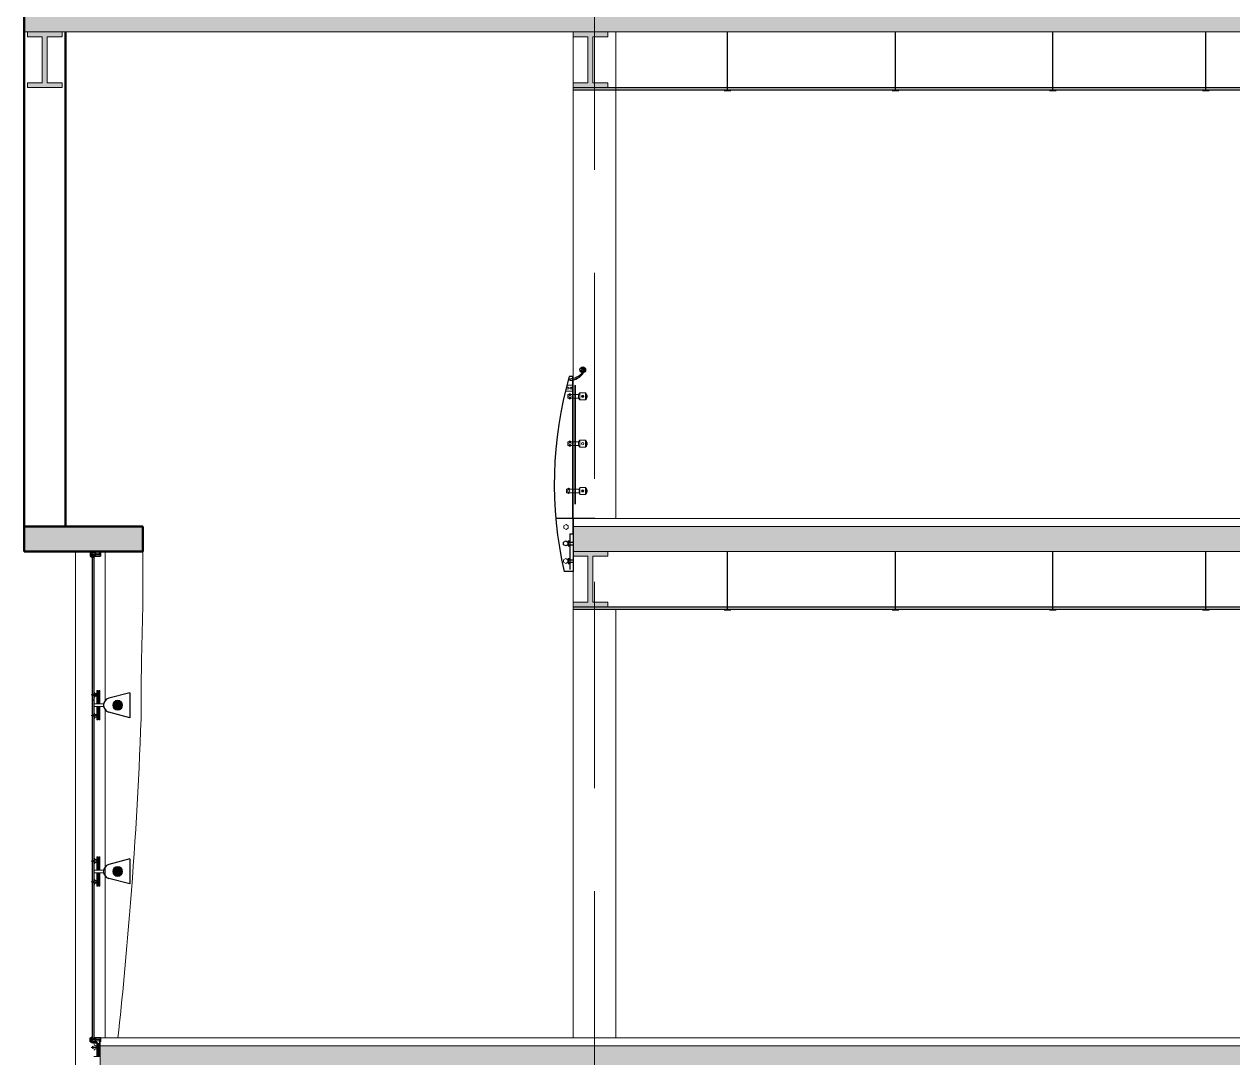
# Model space of a CAD drawing. Header units: millimetres. Extents: x 1135 to 1350, y 205 to 283.
# Drawn here: x 1303.27 to 1310.6, y 247.63 to 253.9 of the extents above; entities that cross this region are included whole.
import ezdxf

# ---------------------------------------------------------------- set-up
doc = ezdxf.new("R2010")
doc.units = ezdxf.units.MM
doc.header["$LTSCALE"] = 10
doc.linetypes.add('DASHED2', pattern=[0.375, 0.25, -0.125])
doc.layers.get('0').update_dxf_attribs({"color": 90})
for name, color, linetype in [('1', 130, 'Continuous'), ('CIEL', 8, 'Continuous'), ('DATA', 9, 'Continuous'), ('ESCALERA', 90, 'Continuous'), ('FONDO', 8, 'Continuous'), ('TEX1', 90, 'Continuous'), ('VIDRO', 140, 'Continuous')]:
    doc.layers.add(name, color=color, linetype=linetype)
for name, color, linetype, lineweight in [('A-perf', 180, 'Continuous', 9), ('cinza 03', 252, 'Continuous', 13), ('HACHT', 90, 'Continuous', 9), ('linha estutura', 252, 'Continuous', 13), ('PAREDES 2', 50, 'Continuous', 50), ('pn 02', 16, 'Continuous', 20), ('PN-01', 90, 'Continuous', 13), ('TEXTOS', 90, 'Continuous', 9)]:
    doc.layers.add(name, color=color, linetype=linetype, lineweight=lineweight)

# ---------------------------------------------------------------- blocks, each defined once
blk = doc.blocks.new('A$C43351A97')
at = {"layer": 'DATA'}
for p, q in [((0, 0.99), (0, 3.49)), ((0, 3.49), (0.53, 3.49)), ((3.53, 0.99), (0, 0.99)), ((0.07, 3.4), (0.06, 3.37)), ((0.06, 3.37), (0.06, 3.05)), ((0.06, 3.05), (0.07, 3.02)), ((0.09, 3.42), (0.07, 3.4)), ((0.07, 3.31), (0.07, 3.13)), ((0.07, 3.02), (0.09, 3)), ((0.11, 2.92), (0.08, 2.9)), ((0.08, 2.9), (0.08, 2.87)), ((0.08, 2.87), (0.08, 1.13)), ((0.08, 1.13), (0.08, 1.1)), ((0.08, 1.1), (0.11, 1.08)), ((0.13, 3.43), (0.09, 3.42)), ((0.09, 3), (0.13, 2.99)), ((0.14, 2.93), (0.11, 2.92)), ((0.11, 1.08), (0.14, 1.07)), ((0.48, 3.43), (0.13, 3.43)), ((0.46, 3.42), (0.13, 3.36)), ((0.13, 3.08), (0.46, 3.02)), ((0.13, 2.99), (0.48, 2.99)), ((0.53, 2.93), (0.14, 2.93)), ((0.14, 1.07), (2.94, 1.07)), ((0.18, 3.27), (0.3, 3.34)), ((0.3, 3.09), (0.18, 3.16)), ((0.29, 3.32), (0.19, 3.26)), ((0.19, 3.18), (0.29, 3.11)), ((0.26, 2.75), (0.26, 2.19)), ((0.61, 2.75), (0.26, 2.75)), ((0.26, 2.19), (2.73, 2.19)), ((0.32, 3.27), (0.32, 3.3)), ((0.61, 3.27), (0.32, 3.27)), ((0.32, 3.17), (0.61, 3.17)), ((0.32, 3.13), (0.32, 3.17)), ((0.34, 3.32), (0.34, 3.28)), ((0.34, 3.28), (0.43, 3.28)), ((0.34, 3.15), (0.34, 3.11)), ((0.43, 3.15), (0.34, 3.15)), ((0.39, 2.38), (0.39, 2.56)), ((0.43, 3.28), (0.46, 3.42)), ((0.46, 3.02), (0.43, 3.15)), ((0.45, 2.63), (0.86, 2.63)), ((2.73, 2.31), (0.45, 2.31)), ((0.48, 3.41), (0.48, 3.43)), ((0.48, 3.39), (0.48, 3.41)), ((0.49, 3.38), (0.48, 3.39)), ((0.48, 3.03), (0.49, 3.04)), ((0.48, 3.02), (0.48, 3.03)), ((0.48, 2.99), (0.48, 3.02)), ((0.51, 3.38), (0.49, 3.38)), ((0.49, 3.04), (0.51, 3.04)), ((0.52, 3.38), (0.51, 3.38)), ((0.51, 3.04), (0.52, 3.04)), ((0.53, 3.39), (0.52, 3.38)), ((0.52, 3.04), (0.53, 3.03)), ((0.53, 3.49), (0.53, 3.41)), ((0.53, 3.41), (0.53, 3.39)), ((0.53, 3.03), (0.53, 3.02)), ((0.53, 3.02), (0.53, 2.93)), ((0.61, 3.5), (0.61, 3.27)), ((0.86, 3.5), (0.61, 3.5)), ((0.61, 3.17), (0.61, 2.75)), ((0.73, 3.38), (0.86, 3.38)), ((0.73, 2.75), (0.73, 3.38)), ((0.86, 2.75), (0.73, 2.75)), ((0.86, 3.38), (0.86, 3.5)), ((0.86, 2.63), (0.86, 2.75)), ((4.83, 4), (2.1, 3.5)), ((2.1, 4), (4.83, 3.5)), ((2.1, 4), (2.1, 3.5)), ((4.83, 4), (2.1, 4)), ((2.1, 3.5), (4.83, 3.5)), ((2.73, 2.41), (2.73, 2.31)), ((2.73, 2.19), (2.73, 2.09)), ((2.95, 2.47), (2.79, 2.47)), ((2.79, 2.03), (2.95, 2.03)), ((2.88, 2.32), (2.92, 2.31)), ((2.95, 2.39), (2.89, 2.39)), ((2.89, 2.18), (2.93, 2.19)), ((2.9, 2.39), (2.95, 2.41)), ((5.59, 2.31), (2.9, 2.31)), ((2.9, 2.19), (3.54, 2.19)), ((2.96, 2.12), (2.9, 2.12)), ((2.95, 2.09), (2.9, 2.11)), ((2.92, 2.31), (3.03, 2.31)), ((2.93, 2.19), (3.02, 2.19)), ((2.94, 1.07), (2.97, 1.08)), ((2.97, 1.08), (2.99, 1.1)), ((2.98, 3.5), (2.98, 2.42)), ((5.21, 3.5), (2.98, 3.5)), ((2.99, 1.97), (2.99, 2.08)), ((2.99, 1.1), (3, 1.13)), ((3, 1.43), (3.02, 1.49)), ((3, 1.13), (3, 1.43)), ((3.02, 1.49), (3.06, 1.54)), ((3.05, 2.16), (3.05, 1.97)), ((3.05, 1.97), (3.74, 1.97)), ((3.06, 3.42), (5.17, 3.42)), ((3.06, 2.35), (3.06, 3.42)), ((3.06, 1.54), (3.13, 1.56)), ((3.07, 1.46), (3.06, 1.43)), ((3.06, 1.43), (3.06, 1.12)), ((3.06, 1.12), (3.07, 1.09)), ((3.09, 1.48), (3.07, 1.46)), ((3.07, 1.09), (3.09, 1.06)), ((3.08, 1.38), (3.08, 1.19)), ((3.62, 1.87), (3.09, 1.87)), ((3.13, 1.49), (3.09, 1.48)), ((3.09, 1.06), (3.13, 1.05)), ((3.13, 1.56), (3.53, 1.56)), ((3.48, 1.49), (3.13, 1.49)), ((3.13, 1.05), (3.48, 1.05)), ((3.47, 1.48), (3.14, 1.43)), ((3.14, 1.14), (3.47, 1.09)), ((3.19, 1.34), (3.3, 1.41)), ((3.3, 1.15), (3.19, 1.23)), ((3.2, 1.32), (3.3, 1.39)), ((3.3, 1.18), (3.2, 1.24)), ((3.33, 1.37), (3.33, 1.33)), ((3.33, 1.33), (3.74, 1.33)), ((3.33, 1.23), (3.33, 1.2)), ((3.71, 1.23), (3.33, 1.23)), ((3.34, 1.39), (3.34, 1.35)), ((3.34, 1.35), (3.43, 1.35)), ((3.34, 1.22), (3.34, 1.18)), ((3.43, 1.22), (3.34, 1.22)), ((3.43, 1.35), (3.47, 1.48)), ((3.47, 1.09), (3.43, 1.22)), ((3.48, 1.47), (3.48, 1.49)), ((3.48, 1.46), (3.48, 1.47)), ((3.49, 1.45), (3.48, 1.46)), ((3.48, 1.09), (3.49, 1.1)), ((3.48, 1.08), (3.48, 1.09)), ((3.48, 1.05), (3.48, 1.08)), ((3.51, 1.44), (3.49, 1.45)), ((3.49, 1.1), (3.51, 1.1)), ((3.52, 1.45), (3.51, 1.44)), ((3.51, 1.1), (3.52, 1.1)), ((3.53, 1.46), (3.52, 1.45)), ((3.52, 1.1), (3.53, 1.09)), ((3.53, 1.56), (3.53, 1.47)), ((3.53, 1.47), (3.53, 1.46)), ((3.53, 1.09), (3.53, 1.08)), ((3.53, 1.08), (3.53, 0.99)), ((3.54, 2.19), (3.54, 2.09)), ((4.17, 0.88), (3.57, 0.96)), ((3.61, 2.03), (3.7, 2.03)), ((3.62, 1.51), (3.62, 1.87)), ((3.62, 1.09), (3.67, 1.09)), ((3.62, 1.03), (3.62, 1.09)), ((3.64, 2.18), (3.68, 2.19)), ((3.65, 2.19), (5.59, 2.19)), ((3.71, 2.12), (3.65, 2.12)), ((3.7, 2.09), (3.65, 2.11)), ((3.84, 1), (3.65, 1)), ((3.67, 1.09), (3.71, 1.23)), ((3.68, 2.19), (3.77, 2.19)), ((3.71, 1.87), (3.71, 1.51)), ((3.74, 1.87), (3.71, 1.87)), ((3.71, 1.51), (3.8, 1.51)), ((3.74, 1.97), (3.74, 2.08)), ((3.74, 1.33), (3.74, 1.39)), ((3.8, 2.16), (3.8, 1.94)), ((3.87, 1.33), (3.8, 1.09)), ((3.8, 1.09), (3.87, 1.09)), ((3.96, 1.49), (3.86, 1.32)), ((3.87, 1.45), (3.87, 1.33)), ((3.87, 1.09), (3.87, 1.03)), ((3.97, 1.27), (3.97, 1.05)), ((4.17, 1.34), (4.02, 1.5)), ((4.07, 1.05), (4.07, 1.27)), ((4.17, 0), (4.17, 1.5)), ((5.36, 1.5), (4.17, 1.5)), ((4.83, 3.5), (4.83, 4)), ((5.3, 3.19), (5.03, 2.71)), ((5.03, 2.71), (5.03, 2.35)), ((5.11, 2.69), (5.37, 3.14)), ((5.11, 2.35), (5.11, 2.69)), ((5.17, 3.42), (5.3, 3.19)), ((5.17, 0), (5.17, 1.5)), ((5.17, 0.86), (5.67, 0.94)), ((5.37, 3.24), (5.21, 3.5)), ((5.36, 3.5), (5.36, 3.28)), ((5.61, 3.5), (5.36, 3.5)), ((5.36, 3.1), (5.36, 2.93)), ((5.36, 1.57), (5.36, 1.4)), ((5.36, 1.23), (5.36, 1)), ((5.36, 1), (5.61, 1)), ((5.38, 3.25), (5.41, 3.25)), ((5.41, 3.13), (5.38, 3.13)), ((5.38, 1.38), (5.41, 1.38)), ((5.41, 1.25), (5.38, 1.25)), ((5.41, 3.29), (5.5, 3.29)), ((5.41, 3.25), (5.41, 3.29)), ((5.41, 3.09), (5.41, 3.13)), ((5.41, 3.1), (5.41, 3.09)), ((5.6, 3.09), (5.41, 3.09)), ((5.41, 1.41), (5.6, 1.41)), ((5.41, 1.38), (5.41, 1.41)), ((5.41, 1.21), (5.41, 1.25)), ((5.5, 1.21), (5.41, 1.21)), ((5.46, 3), (5.65, 3)), ((5.46, 2.93), (5.46, 3)), ((5.46, 1.5), (5.46, 1.57)), ((5.65, 1.5), (5.46, 1.5)), ((5.5, 3.29), (5.63, 3.16)), ((5.63, 1.34), (5.5, 1.21)), ((5.61, 3.32), (5.61, 3.5)), ((5.64, 3.29), (5.61, 3.32)), ((5.61, 1.18), (5.64, 1.21)), ((5.61, 1), (5.61, 1.18)), ((5.66, 3.31), (5.64, 3.29)), ((5.64, 1.21), (5.66, 1.19)), ((5.65, 3.5), (6.23, 3.5)), ((5.73, 3.45), (5.65, 3.47)), ((5.65, 3), (5.65, 3)), ((5.65, 3), (5.65, 2.38)), ((5.65, 2.13), (5.65, 1.5)), ((5.65, 1.03), (5.73, 1.05)), ((6.23, 1), (5.65, 1)), ((5.72, 3.31), (5.66, 3.31)), ((5.66, 1.19), (5.72, 1.19)), ((6.2, 0.94), (5.67, 0.94)), ((5.73, 3.29), (5.73, 3.45)), ((5.73, 1.05), (5.73, 1.21)), ((5.77, 1.44), (5.77, 3.06)), ((5.77, 3.06), (5.95, 3.06)), ((5.95, 1.44), (5.77, 1.44)), ((6.19, 3.45), (5.81, 3.43)), ((5.81, 3.43), (5.81, 3.29)), ((5.81, 1.21), (5.81, 1.07)), ((5.81, 1.07), (6.19, 1.05)), ((5.92, 3.23), (5.82, 3.28)), ((5.82, 1.22), (5.92, 1.27)), ((5.95, 3.06), (5.95, 3.17)), ((5.95, 1.33), (5.95, 1.44)), ((6.17, 2.25), (6.19, 2.83)), ((6.19, 1.68), (6.17, 2.25)), ((6.19, 2.83), (6.19, 3.45)), ((6.19, 1.05), (6.19, 1.68)), ((6.23, 3.5), (6.23, 1))]:
    blk.add_line(p, q, dxfattribs=at)
blk.add_circle((5.12, 3.76), 0.243, dxfattribs=at)
for centre, radius, start, end in [((0.13, 3.3), 0.0625, 90, 168.61954), ((0.13, 3.14), 0.0625, 191.38046, 270), ((0.24, 3.22), 0.0784, 135.87573, 224.12427), ((0.22, 3.22), 0.0469, 124.43657, 235.56343), ((0.3, 3.3), 0.025, 360, 124.43657), ((0.3, 3.13), 0.025, 235.56343, 360), ((0.31, 3.32), 0.0272, 0, 124.43657), ((0.31, 3.11), 0.0272, 235.56343, 360), ((0.45, 2.56), 0.0625, 90, 180), ((0.45, 2.38), 0.0625, 180, 270), ((2.79, 2.41), 0.0625, 90, 180), ((2.79, 2.09), 0.0625, 180, 270), ((2.9, 2.35), 0.041, 90, 270), ((2.89, 2.35), 0.0312, 90, 254.96712), ((2.9, 2.15), 0.041, 90, 270), ((2.9, 2.15), 0.031, 105.99545, 270.00455), ((2.95, 2.44), 0.03, 270, 90), ((2.95, 2.42), 0.0312, 270, 0), ((2.95, 2.06), 0.03, 270, 90), ((2.96, 2.08), 0.031, 359.99877, 90.00123), ((3.09, 1.97), 0.094, 179.9974, 270.00108), ((3.02, 2.16), 0.031, 360, 90), ((3.03, 2.35), 0.0312, 270, 0), ((3.05, 2.16), 0.00000125, 180, 0), ((3.14, 1.37), 0.0625, 90, 168.61954), ((3.14, 1.2), 0.0625, 191.38046, 270), ((3.24, 1.28), 0.0784, 135.87573, 224.12427), ((3.23, 1.28), 0.0469, 124.35561, 235.64439), ((3.32, 1.39), 0.0272, 360, 124.43657), ((3.31, 1.37), 0.025, 359.99613, 124.00387), ((3.31, 1.2), 0.025, 235.73155, 359.72194), ((3.32, 1.18), 0.0272, 235.56343, 360), ((3.61, 2.09), 0.0625, 180, 270), ((3.57, 1.08), 0.039, 0.1803, 180), ((3.57, 1), 0.039, 180, 262.07308), ((3.65, 2.15), 0.041, 90, 270), ((3.65, 2.15), 0.0309, 105.33705, 270.12763), ((3.74, 1.51), 0.125, 180, 270), ((3.65, 1.03), 0.03, 180, 224.98847), ((3.65, 1.03), 0.03, 224.98847, 270.01153), ((3.7, 2.06), 0.031, 270, 90), ((3.71, 2.08), 0.031, 360, 90), ((3.74, 1.94), 0.062, 270, 360), ((3.77, 2.16), 0.031, 0, 90), ((3.8, 1.45), 0.062, 360, 90), ((3.84, 1.03), 0.03, 270, 0.00477), ((3.99, 1.47), 0.037, 43.0014, 150), ((4.02, 1.25), 0.0537, 21.45883, 158.54117), ((4.02, 1.07), 0.0537, 201.45883, 338.54117), ((5.07, 2.35), 0.04, 180, 0), ((5.38, 3.28), 0.025, 180, 270), ((5.38, 3.1), 0.025, 90, 180), ((5.41, 2.93), 0.05, 180, 0), ((5.41, 1.57), 0.05, 0, 180), ((5.38, 1.4), 0.025, 180, 270), ((5.38, 1.23), 0.025, 90, 180), ((5.29, 3.19), 0.0938, 330, 30), ((5.87, 3.71), 0.337, 118.30351, 217.999), ((5.59, 2.38), 0.0625, 270, 0), ((5.59, 2.13), 0.0625, 0, 90), ((5.6, 3.13), 0.0414, 270, 45), ((5.6, 1.37), 0.0414, 315, 90), ((5.65, 3.49), 0.015, 90, 256.26192), ((5.65, 1.02), 0.015, 103.73808, 270), ((5.77, 3.3), 0.05, 166.11346, 339.89449), ((5.77, 1.2), 0.05, 20.10551, 193.88654), ((5.77, 3.29), 0.04, 180, 0), ((5.77, 1.21), 0.04, 0, 180), ((5.89, 3.17), 0.0625, 360, 60), ((5.89, 1.33), 0.0625, 300, 360)]:
    blk.add_arc(centre, radius, start, end, dxfattribs=at)

msp = doc.modelspace()

# ---------------------------------------------------------------- hatches: boundary and pattern name
at = {"layer": '1'}
h = msp.add_hatch(dxfattribs=at)
h.set_pattern_fill('LINE', color=256, scale=0.022502, angle=45, style=0)
h.set_pattern_definition([(45, (1113.0071196, 282.4192487), (-0.001988936716, 0.001988936716), [])])
h.paths.add_polyline_path([(1303.8635, 249.7667, 0.528848), (1303.8252, 249.7927), (1303.8091, 249.7762, 1.19142)])
h = msp.add_hatch(dxfattribs=at)
h.set_pattern_fill('LINE', color=256, scale=0.022502, angle=45, style=0)
h.set_pattern_definition([(45, (1113.0071196, 281.4109154), (-0.001988936716, 0.001988936716), [])])
h.paths.add_polyline_path([(1303.8635, 248.7583, 0.528848), (1303.8252, 248.7844), (1303.8091, 248.7679, 1.19142)])
at = {"layer": 'cinza 03'}
h = msp.add_hatch(dxfattribs=at)
h.set_pattern_fill('LINE', color=256, scale=0.014873, angle=90, style=0)
h.set_pattern_definition([(90, (-1957.9210344, -1180.0279192), (0.0018591344764, 1e-19), [])])
h.paths.add_polyline_path([(1306.6143, 251.6398), (1306.6076, 251.6398), (1306.6076, 251.7049), (1306.6143, 251.7049)])
h.paths.add_polyline_path([(1306.6143, 251.0661), (1306.6076, 251.0661), (1306.6076, 251.6398), (1306.6143, 251.6398)])
h.paths.add_polyline_path([(1306.6143, 250.9865), (1306.6076, 250.9865), (1306.6076, 251.0661), (1306.6143, 251.0661)])
h = msp.add_hatch(color=256, dxfattribs=at)
edge = h.paths.add_edge_path()
edge.add_arc((1306.6568, 251.6398), 0.00205, 0, 360)
at = {"layer": 'ESCALERA', "ltscale": 0.1}
h = msp.add_hatch(color=256, dxfattribs=at)
h.paths.add_polyline_path([(1306.6568, 251.8186, -0.429246), (1306.6749, 251.8014, -0.019142), (1306.6748, 251.8001), (1306.6568, 251.8001)])
h.paths.add_polyline_path([(1306.6568, 251.8186), (1306.6568, 251.8001), (1306.6406, 251.8001, -0.019142), (1306.6406, 251.8014, -0.399339)])
h.paths.add_polyline_path([(1306.6568, 251.8001), (1306.6748, 251.8001, -0.406762), (1306.6568, 251.7843)])
h.paths.add_polyline_path([(1306.6406, 251.8014, -0.060174), (1306.641, 251.8055), (1306.6568, 251.7979), (1306.6568, 251.7843, -0.399339)])
at = {"layer": 'HACHT'}
h = msp.add_hatch(color=256, dxfattribs=at)
h.paths.add_polyline_path([(1324.6001, 252.4176), (1325.4787, 252.4176), (1325.4787, 252.5676), (1324.2787, 252.5676), (1324.2787, 252.3824), (1324.0087, 252.3824), (1324.0087, 252.1971), (1323.7387, 252.1971), (1323.7387, 252.0118), (1323.4687, 252.0118), (1323.4687, 251.8265), (1323.1987, 251.8265), (1323.1987, 251.6412), (1322.9287, 251.6412), (1322.9287, 251.4559), (1322.6587, 251.4559), (1322.6587, 251.2706), (1322.3887, 251.2706), (1322.3887, 251.0853), (1322.1187, 251.0853), (1322.1187, 250.85), (1318.2287, 250.85), (1318.2287, 250.65), (1322.0244, 250.65)])
h.paths.add_polyline_path([(1324.6001, 255.5676), (1325.4787, 255.5676), (1325.4787, 255.7176), (1324.2787, 255.7176), (1324.2787, 255.5324), (1324.0087, 255.5324), (1324.0087, 255.3471), (1323.7387, 255.3471), (1323.7387, 255.1618), (1323.4687, 255.1618), (1323.4687, 254.9765), (1323.1987, 254.9765), (1323.1987, 254.7912), (1322.9287, 254.7912), (1322.9287, 254.6059), (1322.6587, 254.6059), (1322.6587, 254.4206), (1322.3887, 254.4206), (1322.3887, 254.2353), (1322.1187, 254.2353), (1322.1187, 254), (1318.2287, 254), (1318.2287, 253.85), (1322.0244, 253.85), (1322.0973, 253.85)])
h.paths.add_polyline_path([(1324.6001, 258.7176), (1325.4787, 258.7176), (1325.4787, 258.8676), (1324.2787, 258.8676), (1324.2787, 258.6824), (1324.0087, 258.6824), (1324.0087, 258.4971), (1323.7387, 258.4971), (1323.7387, 258.3118), (1323.4687, 258.3118), (1323.4687, 258.1265), (1323.1987, 258.1265), (1323.1987, 257.9412), (1322.9287, 257.9412), (1322.9287, 257.7559), (1322.6587, 257.7559), (1322.6587, 257.5706), (1322.3887, 257.5706), (1322.3887, 257.3853), (1322.1187, 257.3853), (1322.1187, 257.15), (1318.2287, 257.15), (1318.2287, 256.95), (1322.0244, 256.95)])
h.paths.add_polyline_path([(1324.6001, 261.8676), (1325.4787, 261.8676), (1325.4787, 262.0176), (1324.2787, 262.0176), (1324.2787, 261.8324), (1324.0087, 261.8324), (1324.0087, 261.6471), (1323.7387, 261.6471), (1323.7387, 261.4618), (1323.4687, 261.4618), (1323.4687, 261.2765), (1323.1987, 261.2765), (1323.1987, 261.0912), (1322.9287, 261.0912), (1322.9287, 260.9059), (1322.6587, 260.9059), (1322.6587, 260.7206), (1322.3887, 260.7206), (1322.3887, 260.5353), (1322.1187, 260.5353), (1322.1187, 260.3), (1318.2287, 260.3), (1318.2287, 260.15), (1322.0244, 260.15), (1322.0973, 260.15)])
h.paths.add_polyline_path([(1324.6001, 265.0176), (1325.4787, 265.0176), (1325.4787, 265.1676), (1324.2787, 265.1676), (1324.2787, 264.9824), (1324.0087, 264.9824), (1324.0087, 264.7971), (1323.7387, 264.7971), (1323.7387, 264.6118), (1323.4687, 264.6118), (1323.4687, 264.4265), (1323.1987, 264.4265), (1323.1987, 264.2412), (1322.9287, 264.2412), (1322.9287, 264.0559), (1322.6587, 264.0559), (1322.6587, 263.8706), (1322.3887, 263.8706), (1322.3887, 263.6853), (1322.1187, 263.6853), (1322.1187, 263.45), (1318.2287, 263.45), (1318.2287, 263.25), (1322.0244, 263.25)])
h.paths.add_polyline_path([(1317.4037, 254), (1303.2681, 254), (1303.2681, 253.85), (1317.4037, 253.85)])
h.paths.add_polyline_path([(1317.4037, 260.3), (1303.7287, 260.3), (1303.7287, 260.15), (1317.4037, 260.15)])
h.paths.add_polyline_path([(1317.4037, 266.6), (1303.7287, 266.6), (1303.7287, 266.45), (1317.4037, 266.45)])
h.paths.add_polyline_path([(1322.1076, 254.1044), (1322.339, 254.1044), (1322.339, 254.2844), (1322.1076, 254.2844)], flags=25)
h.paths.add_polyline_path([(1322.1076, 260.4044), (1322.339, 260.4044), (1322.339, 260.5844), (1322.1076, 260.5844)], flags=25)
h = msp.add_hatch(color=256, dxfattribs=at)
h.paths.add_polyline_path([(1317.4037, 244.55), (1306.5987, 244.55), (1306.5987, 244.4), (1306.8087, 244.4), (1317.4037, 244.4)])
h.paths.add_polyline_path([(1317.4037, 250.85), (1306.5987, 250.85), (1306.5987, 250.7), (1306.8087, 250.7), (1317.4037, 250.7)])
h.paths.add_polyline_path([(1303.9874, 250.85), (1303.2681, 250.85), (1303.2681, 250.7), (1303.6713, 250.7, -0.263734), (1303.6746, 250.7), (1303.9874, 250.7)])
h = msp.add_hatch(color=256, dxfattribs=at)
h.paths.add_polyline_path([(1303.9874, 238.25), (1303.2681, 238.25), (1303.2681, 238.1), (1303.6713, 238.1, -0.263734), (1303.6746, 238.1), (1303.9874, 238.1)])
h.paths.add_polyline_path([(1303.9874, 244.6), (1303.6746, 244.6, -0.263734), (1303.6713, 244.6), (1303.2681, 244.6), (1303.2681, 244.4), (1303.9874, 244.4)])
h.paths.add_polyline_path([(1314.7287, 241.4), (1303.2681, 241.4), (1303.2681, 241.25), (1303.4781, 241.25), (1314.7287, 241.25)])
h.paths.add_polyline_path([(1317.4037, 241.4), (1314.7287, 241.4), (1314.7287, 241.25), (1317.4037, 241.25)])
h.paths.add_polyline_path([(1324.6001, 242.9676), (1325.4787, 242.9676), (1325.4787, 243.1176), (1324.2787, 243.1176), (1324.2787, 242.9324), (1324.0087, 242.9324), (1324.0087, 242.7471), (1323.7387, 242.7471), (1323.7387, 242.5618), (1323.4687, 242.5618), (1323.4687, 242.3765), (1323.1987, 242.3765), (1323.1987, 242.1912), (1322.9287, 242.1912), (1322.9287, 242.0059), (1322.6587, 242.0059), (1322.6587, 241.8206), (1322.3887, 241.8206), (1322.3887, 241.6353), (1322.1187, 241.6353), (1322.1187, 241.4), (1318.2287, 241.4), (1318.2287, 241.25), (1322.0244, 241.25), (1322.0973, 241.25)])
h.paths.add_polyline_path([(1324.6001, 246.1176), (1325.4787, 246.1176), (1325.4787, 246.2676), (1324.2787, 246.2676), (1324.2787, 246.0824), (1324.0087, 246.0824), (1324.0087, 245.8971), (1323.7387, 245.8971), (1323.7387, 245.7118), (1323.4687, 245.7118), (1323.4687, 245.5265), (1323.1987, 245.5265), (1323.1987, 245.3412), (1322.9287, 245.3412), (1322.9287, 245.1559), (1322.6587, 245.1559), (1322.6587, 244.9706), (1322.3887, 244.9706), (1322.3887, 244.7853), (1322.1187, 244.7853), (1322.1187, 244.55), (1318.2287, 244.55), (1318.2287, 244.35), (1322.0244, 244.35)])
h.paths.add_polyline_path([(1317.4037, 247.7), (1303.7287, 247.7), (1303.7287, 247.5524), (1303.7294, 247.55), (1317.4037, 247.55)])
h.paths.add_polyline_path([(1324.6001, 249.2676), (1325.4787, 249.2676), (1325.4787, 249.4176), (1324.2787, 249.4176), (1324.2787, 249.2324), (1324.0087, 249.2324), (1324.0087, 249.0471), (1323.7387, 249.0471), (1323.7387, 248.8618), (1323.4687, 248.8618), (1323.4687, 248.6765), (1323.1987, 248.6765), (1323.1987, 248.4912), (1322.9287, 248.4912), (1322.9287, 248.3059), (1322.6587, 248.3059), (1322.6587, 248.1206), (1322.3887, 248.1206), (1322.3887, 247.9353), (1322.1187, 247.9353), (1322.1187, 247.7), (1318.2287, 247.7), (1318.2287, 247.55), (1322.0244, 247.55), (1322.0973, 247.55)])
h.paths.add_polyline_path([(1322.1076, 241.5044), (1322.339, 241.5044), (1322.339, 241.6844), (1322.1076, 241.6844)], flags=25)
h.paths.add_polyline_path([(1322.1076, 247.8044), (1322.339, 247.8044), (1322.339, 247.9844), (1322.1076, 247.9844)], flags=25)
at = {"layer": 'pn 02'}
for points in [[(1303.2881, 253.5425), (1303.2881, 253.5125), (1303.4981, 253.5125), (1303.4981, 253.5425), (1303.4081, 253.5425), (1303.4081, 253.82), (1303.4981, 253.82), (1303.4981, 253.85), (1303.2881, 253.85), (1303.2881, 253.82), (1303.3781, 253.82), (1303.3781, 253.5425)], [(1306.5987, 253.5425), (1306.5987, 253.5125), (1306.8087, 253.5125), (1306.8087, 253.5425), (1306.7187, 253.5425), (1306.7187, 253.82), (1306.8087, 253.82), (1306.8087, 253.85), (1306.5987, 253.85), (1306.5987, 253.82), (1306.6887, 253.82), (1306.6887, 253.5425)], [(1306.5987, 250.3925), (1306.5987, 250.3625), (1306.8087, 250.3625), (1306.8087, 250.3925), (1306.7187, 250.3925), (1306.7187, 250.67), (1306.8087, 250.67), (1306.8087, 250.7), (1306.5987, 250.7), (1306.5987, 250.67), (1306.6887, 250.67), (1306.6887, 250.3925)]]:
    msp.add_hatch(color=256, dxfattribs=at).paths.add_polyline_path(points)

# ---------------------------------------------------------------- linework, layer by layer
for p, q in [((1303.91, 249.8426), (1303.7812, 249.8088)), ((1303.91, 249.8426), (1303.91, 249.6907)), ((1303.91, 249.6907), (1303.7812, 249.7245)), ((1303.91, 248.8343), (1303.7812, 248.8005)), ((1303.91, 248.8343), (1303.91, 248.6824)), ((1303.91, 248.6824), (1303.7812, 248.7162))]:
    msp.add_line(p, q)
for centre in [(1303.7944, 249.7667), (1303.7944, 248.7583)]:
    msp.add_arc(centre, 0.0442, 107.41068, 252.58932)
at = {"layer": 'A-perf'}
for p, q in [((1303.76, 249.9864), (1303.76, 250.7)), ((1303.9874, 250.35), (1303.9874, 250.7)), ((1303.76, 249.7944), (1303.76, 249.9864)), ((1303.76, 248.5422), (1303.76, 249.7389)), ((1303.76, 247.75), (1303.76, 248.5422))]:
    msp.add_line(p, q, dxfattribs=at)
at = {"layer": 'A-perf', "color": 8}
for centre, radius in [((1303.8355, 249.7667), 0.03), ((1303.8355, 249.7667), 0.028), ((1303.8355, 248.7583), 0.03), ((1303.8355, 248.7583), 0.028)]:
    msp.add_circle(centre, radius, dxfattribs=at)
at = {"layer": 'A-perf'}
for centre, radius, start, end in [((1328.4826, 249.645), 24.5054, 178.35147, 179.90334), ((1277.3659, 250.6426), 26.6286, 355.37318, 357.94196), ((1277.3659, 250.6426), 26.6286, 353.76369, 355.37318)]:
    msp.add_arc(centre, radius, start, end, dxfattribs=at)
at = {"layer": 'CIEL'}
for p, q in [((1306.5987, 253.5125), (1314.5727, 253.5125)), ((1306.5987, 253.5), (1314.5727, 253.5)), ((1307.5156, 253.4957), (1307.5554, 253.4957)), ((1308.5355, 253.4957), (1308.5752, 253.4957)), ((1309.49, 253.4957), (1309.5297, 253.4957)), ((1310.4183, 253.4957), (1310.4581, 253.4957)), ((1306.5987, 250.3625), (1314.5727, 250.3625)), ((1306.5987, 250.35), (1314.5727, 250.35)), ((1307.5156, 250.3457), (1307.5554, 250.3457)), ((1308.5355, 250.3457), (1308.5752, 250.3457)), ((1309.49, 250.3457), (1309.5297, 250.3457)), ((1310.4183, 250.3457), (1310.4581, 250.3457))]:
    msp.add_line(p, q, dxfattribs=at)
at = {"layer": 'cinza 03'}
for p, q in [((1306.5965, 251.7074), (1306.5609, 251.7074)), ((1306.6131, 251.7049), (1306.6076, 251.7049)), ((1306.5965, 251.6714), (1306.5518, 251.6714)), ((1306.6311, 251.6512), (1306.5665, 251.6512)), ((1306.5665, 251.6512), (1306.5665, 251.6286)), ((1306.5665, 251.6286), (1306.6311, 251.6286)), ((1306.6404, 251.6604), (1306.6311, 251.6512)), ((1306.6311, 251.6286), (1306.6311, 251.6512)), ((1306.6311, 251.6286), (1306.6404, 251.6189)), ((1306.6733, 251.6604), (1306.6404, 251.6604)), ((1306.6404, 251.6604), (1306.6404, 251.6189)), ((1306.6733, 251.6189), (1306.6404, 251.6189)), ((1306.68, 251.6522), (1306.6733, 251.6604)), ((1306.6733, 251.6604), (1306.6733, 251.6189)), ((1306.6733, 251.6189), (1306.68, 251.6254)), ((1306.68, 251.6522), (1306.68, 251.6254)), ((1306.6845, 251.6466), (1306.68, 251.6466)), ((1306.6845, 251.6325), (1306.68, 251.6325)), ((1306.6845, 251.6466), (1306.6845, 251.6325)), ((1306.6311, 251.3644), (1306.5665, 251.3644)), ((1306.5665, 251.3644), (1306.5665, 251.3418)), ((1306.5665, 251.3418), (1306.6311, 251.3418)), ((1306.6404, 251.3736), (1306.6311, 251.3644)), ((1306.6311, 251.3418), (1306.6311, 251.3644)), ((1306.6311, 251.3418), (1306.6404, 251.3321)), ((1306.6733, 251.3736), (1306.6404, 251.3736)), ((1306.6404, 251.3736), (1306.6404, 251.3321)), ((1306.6733, 251.3321), (1306.6404, 251.3321)), ((1306.68, 251.3654), (1306.6733, 251.3736)), ((1306.6733, 251.3736), (1306.6733, 251.3321)), ((1306.6733, 251.3321), (1306.68, 251.3386)), ((1306.68, 251.3654), (1306.68, 251.3386)), ((1306.6845, 251.3598), (1306.68, 251.3598)), ((1306.6845, 251.3457), (1306.68, 251.3457)), ((1306.6845, 251.3598), (1306.6845, 251.3457)), ((1306.5594, 251.0774), (1306.6351, 251.0774)), ((1306.5594, 251.0774), (1306.5594, 251.0547)), ((1306.5594, 251.0547), (1306.6351, 251.0547)), ((1306.6404, 251.087), (1306.6351, 251.0774)), ((1306.6351, 251.0547), (1306.6351, 251.0774)), ((1306.6404, 251.0454), (1306.6351, 251.0547)), ((1306.6404, 251.087), (1306.6404, 251.0454)), ((1306.6733, 251.087), (1306.6404, 251.087)), ((1306.6733, 251.0454), (1306.6404, 251.0454)), ((1306.68, 251.0787), (1306.6733, 251.087)), ((1306.6733, 251.087), (1306.6733, 251.0454)), ((1306.6733, 251.0454), (1306.68, 251.0519)), ((1306.68, 251.0787), (1306.68, 251.0519)), ((1306.6845, 251.0732), (1306.68, 251.0732)), ((1306.6845, 251.0591), (1306.68, 251.0591)), ((1306.6845, 251.0732), (1306.6845, 251.0591))]:
    msp.add_line(p, q, dxfattribs=at)
for points in [[(1306.5667, 251.6955), (1306.5721, 251.6924), (1306.5721, 251.6862), (1306.5667, 251.683), (1306.5613, 251.6862), (1306.5613, 251.6924)], [(1306.5864, 251.6955), (1306.5918, 251.6924), (1306.5918, 251.6862), (1306.5864, 251.683), (1306.581, 251.6862), (1306.581, 251.6924)]]:
    msp.add_lwpolyline(points, close=True, dxfattribs=at)
for centre, radius in [((1306.5667, 251.6893), 0.00624), ((1306.5864, 251.6893), 0.00624), ((1306.5799, 251.64), 0.00624), ((1306.6568, 251.6398), 0.00624), ((1306.6568, 251.6398), 0.00205), ((1306.5799, 251.3531), 0.00624), ((1306.6568, 251.3529), 0.00624), ((1306.5714, 251.0661), 0.00764), ((1306.6568, 251.0663), 0.00624), ((1306.6568, 251.0663), 0.00205)]:
    msp.add_circle(centre, radius, dxfattribs=at)
for centre, radius, start, end in [((1306.5795, 251.651), 0.00604, 1.59643, 178.40357), ((1306.5795, 251.6287), 0.00604, 180.75658, 359.24342), ((1306.5795, 251.3642), 0.00604, 1.59643, 178.40357), ((1306.5795, 251.3419), 0.00604, 180.75658, 359.24342), ((1306.5711, 251.0557), 0.00487, 191.14955, 348.85045), ((1306.5718, 251.0774), 0.00487, 359.77035, 180.22965)]:
    msp.add_arc(centre, radius, start, end, dxfattribs=at)
at = {"layer": 'ESCALERA'}
for p, q in [((1306.5965, 251.7614), (1306.5755, 251.7614)), ((1306.5965, 250.9001), (1306.5965, 251.7614)), ((1306.578, 251.7465), (1306.578, 251.7371)), ((1306.5965, 250.9001), (1306.4939, 250.9001)), ((1306.5965, 250.9001), (1306.5965, 250.806)), ((1306.7301, 250.9001), (1306.5965, 250.9001)), ((1306.5987, 250.9), (1306.5987, 250.5772)), ((1306.5685, 250.763), (1306.5799, 250.763)), ((1306.5685, 250.763), (1306.5685, 250.7329)), ((1306.5685, 250.7554), (1306.5987, 250.7554)), ((1306.5685, 250.7402), (1306.5987, 250.7402)), ((1306.5799, 250.806), (1306.5799, 250.5895)), ((1306.5799, 250.806), (1306.5987, 250.806)), ((1306.5685, 250.7329), (1306.5799, 250.7329)), ((1306.5685, 250.6564), (1306.5799, 250.6564)), ((1306.5685, 250.6564), (1306.5685, 250.6263)), ((1306.5685, 250.6488), (1306.5987, 250.6488)), ((1306.5685, 250.6336), (1306.5987, 250.6336)), ((1306.5685, 250.6263), (1306.5799, 250.6263)), ((1306.5987, 250.5772), (1306.5447, 250.5772))]:
    msp.add_line(p, q, dxfattribs=at)
msp.add_lwpolyline([(1306.5671, 250.7402), (1306.554, 250.7328), (1306.5409, 250.7404), (1306.541, 250.7555), (1306.5542, 250.763), (1306.5672, 250.7554)], close=True, dxfattribs=at)
msp.add_circle((1306.6577, 251.8014), 0.0172, dxfattribs=at)
for centre, radius, start, end in [((1308.872, 251.1092), 2.3873, 164.14618, 192.87491), ((1306.5753, 251.8505), 0.104, 271.46779, 321.73993), ((1306.5753, 251.8411), 0.104, 271.46779, 326.97477)]:
    msp.add_arc(centre, radius, start, end, dxfattribs=at)
at = {"layer": 'FONDO'}
for p, q in [((1307.5355, 253.4957), (1307.5355, 253.85)), ((1308.5554, 253.4957), (1308.5554, 253.85)), ((1309.5098, 253.4957), (1309.5098, 253.85)), ((1310.4382, 253.4957), (1310.4382, 253.85)), ((1307.5355, 250.3457), (1307.5355, 250.7)), ((1308.5554, 250.3457), (1308.5554, 250.7)), ((1309.5098, 250.3457), (1309.5098, 250.7)), ((1310.4382, 250.3457), (1310.4382, 250.7))]:
    msp.add_line(p, q, dxfattribs=at)
at = {"layer": 'linha estutura', "linetype": 'DASHED2', "ltscale": 0.5}
msp.add_line((1306.7287, 280.5143), (1306.7287, 205.1185), dxfattribs=at)
at = {"layer": 'linha estutura'}
for p, q in [((1306.5987, 250.9), (1306.5987, 250.35)), ((1306.5987, 250.9), (1306.5987, 250.65)), ((1303.76, 247.75), (1303.8369, 247.75))]:
    msp.add_line(p, q, dxfattribs=at)
at = {"layer": 'PAREDES 2'}
for p, q in [((1303.2681, 250.7), (1303.2681, 254)), ((1303.5181, 250.85), (1303.5181, 253.85)), ((1303.9874, 250.85), (1303.2681, 250.85)), ((1303.9874, 250.7), (1303.9874, 250.85)), ((1303.2681, 250.7), (1303.9874, 250.7))]:
    msp.add_line(p, q, dxfattribs=at)
at = {"layer": 'pn 02'}
for p, q in [((1303.2681, 253.85), (1317.4037, 253.85)), ((1306.5987, 250.9), (1317.2537, 250.9)), ((1306.5987, 250.85), (1317.4037, 250.85)), ((1306.5987, 250.7), (1317.4037, 250.7)), ((1303.7287, 247.75), (1317.2537, 247.75)), ((1303.7287, 247.5), (1303.7287, 247.75)), ((1303.7287, 247.7), (1317.4037, 247.7))]:
    msp.add_line(p, q, dxfattribs=at)
at = {"layer": 'pn 02', "linetype": 'Continuous'}
for points in [[(1303.2881, 253.5425), (1303.2881, 253.5125), (1303.4981, 253.5125), (1303.4981, 253.5425), (1303.4081, 253.5425), (1303.4081, 253.82), (1303.4981, 253.82), (1303.4981, 253.85), (1303.2881, 253.85), (1303.2881, 253.82), (1303.3781, 253.82), (1303.3781, 253.5425)], [(1306.5987, 253.5425), (1306.5987, 253.5125), (1306.8087, 253.5125), (1306.8087, 253.5425), (1306.7187, 253.5425), (1306.7187, 253.82), (1306.8087, 253.82), (1306.8087, 253.85), (1306.5987, 253.85), (1306.5987, 253.82), (1306.6887, 253.82), (1306.6887, 253.5425)], [(1306.5987, 250.3925), (1306.5987, 250.3625), (1306.8087, 250.3625), (1306.8087, 250.3925), (1306.7187, 250.3925), (1306.7187, 250.67), (1306.8087, 250.67), (1306.8087, 250.7), (1306.5987, 250.7), (1306.5987, 250.67), (1306.6887, 250.67), (1306.6887, 250.3925)]]:
    msp.add_lwpolyline(points, close=True, dxfattribs=at)
at = {"layer": 'PN-01'}
for p, q in [((1306.5987, 253.85), (1306.5987, 250.9)), ((1306.8587, 253.85), (1306.8587, 250.9)), ((1303.5787, 250.7), (1303.5787, 247.5)), ((1306.5987, 250.35), (1306.5987, 247.75)), ((1306.8587, 250.35), (1306.8587, 247.75)), ((1303.7084, 249.8561), (1303.7084, 249.7752)), ((1303.7147, 249.8561), (1303.7084, 249.8561)), ((1303.7147, 249.8561), (1303.7147, 249.7752)), ((1303.7209, 249.8561), (1303.7272, 249.8561)), ((1303.7209, 249.8561), (1303.7209, 249.8465)), ((1303.7272, 249.8561), (1303.7272, 249.7752)), ((1303.7147, 249.8298), (1303.6751, 249.8298)), ((1303.6854, 249.834), (1303.68, 249.8366)), ((1303.6851, 249.8327), (1303.68, 249.8352)), ((1303.7147, 249.8311), (1303.68, 249.8311)), ((1303.7147, 249.8286), (1303.68, 249.8286)), ((1303.6851, 249.827), (1303.68, 249.8245)), ((1303.6854, 249.8257), (1303.68, 249.8231)), ((1303.7147, 249.8311), (1303.6809, 249.8311)), ((1303.69, 249.8327), (1303.6851, 249.8327)), ((1303.69, 249.827), (1303.6851, 249.827)), ((1303.69, 249.834), (1303.6854, 249.834)), ((1303.69, 249.8257), (1303.6854, 249.8257)), ((1303.6958, 249.8455), (1303.69, 249.8455)), ((1303.6958, 249.8149), (1303.69, 249.8149)), ((1303.6998, 249.8384), (1303.6958, 249.8455)), ((1303.6998, 249.822), (1303.6958, 249.8149)), ((1303.7084, 249.8384), (1303.6998, 249.8384)), ((1303.7084, 249.822), (1303.6998, 249.822)), ((1303.7147, 249.8449), (1303.7084, 249.8449)), ((1303.7147, 249.8147), (1303.7084, 249.8147)), ((1303.7147, 249.801), (1303.7084, 249.801)), ((1303.7209, 249.8383), (1303.7147, 249.8423)), ((1303.7209, 249.8213), (1303.7147, 249.8173)), ((1303.7165, 249.8411), (1303.7165, 249.8185)), ((1303.7178, 249.8403), (1303.7178, 249.8193)), ((1303.719, 249.8395), (1303.719, 249.8201)), ((1303.7209, 249.8465), (1303.7209, 249.8132)), ((1303.7209, 249.8132), (1303.7209, 249.7752)), ((1303.7209, 249.801), (1303.7272, 249.801)), ((1303.6854, 249.7076), (1303.68, 249.7103)), ((1303.6851, 249.7064), (1303.68, 249.7089)), ((1303.69, 249.7076), (1303.6854, 249.7076)), ((1303.7507, 249.7752), (1303.69, 249.7752)), ((1303.7507, 249.7581), (1303.69, 249.7581)), ((1303.6958, 249.7184), (1303.69, 249.7184)), ((1303.6998, 249.7113), (1303.6958, 249.7184)), ((1303.7084, 249.7113), (1303.6998, 249.7113)), ((1303.7084, 249.6772), (1303.7084, 249.7581)), ((1303.7147, 249.7323), (1303.7084, 249.7323)), ((1303.7147, 249.7186), (1303.7084, 249.7186)), ((1303.7147, 249.6772), (1303.7147, 249.7581)), ((1303.7209, 249.712), (1303.7147, 249.716)), ((1303.7165, 249.6922), (1303.7165, 249.7148)), ((1303.7178, 249.693), (1303.7178, 249.714)), ((1303.719, 249.6938), (1303.719, 249.7132)), ((1303.7209, 249.7201), (1303.7209, 249.7581)), ((1303.7209, 249.7323), (1303.7272, 249.7323)), ((1303.7209, 249.6868), (1303.7209, 249.7201)), ((1303.7272, 249.6772), (1303.7272, 249.7581)), ((1303.7147, 249.7035), (1303.6751, 249.7035)), ((1303.7147, 249.7047), (1303.68, 249.7047)), ((1303.7147, 249.7022), (1303.68, 249.7022)), ((1303.6851, 249.7006), (1303.68, 249.6981)), ((1303.6854, 249.6994), (1303.68, 249.6967)), ((1303.7147, 249.7022), (1303.6809, 249.7022)), ((1303.69, 249.7064), (1303.6851, 249.7064)), ((1303.69, 249.7006), (1303.6851, 249.7006)), ((1303.69, 249.6994), (1303.6854, 249.6994)), ((1303.6958, 249.6878), (1303.69, 249.6878)), ((1303.6998, 249.6949), (1303.6958, 249.6878)), ((1303.7084, 249.6949), (1303.6998, 249.6949)), ((1303.7147, 249.6884), (1303.7084, 249.6884)), ((1303.7147, 249.6772), (1303.7084, 249.6772)), ((1303.7209, 249.695), (1303.7147, 249.691)), ((1303.7209, 249.6772), (1303.7209, 249.6868)), ((1303.7209, 249.6772), (1303.7272, 249.6772)), ((1303.6854, 248.8256), (1303.68, 248.8283)), ((1303.6851, 248.8244), (1303.68, 248.8269)), ((1303.6958, 248.8372), (1303.69, 248.8372)), ((1303.6998, 248.8301), (1303.6958, 248.8372)), ((1303.7084, 248.8301), (1303.6998, 248.8301)), ((1303.7084, 248.8478), (1303.7084, 248.7669)), ((1303.7147, 248.8478), (1303.7084, 248.8478)), ((1303.7147, 248.8366), (1303.7084, 248.8366)), ((1303.7147, 248.8478), (1303.7147, 248.7669)), ((1303.7209, 248.83), (1303.7147, 248.834)), ((1303.7165, 248.8328), (1303.7165, 248.8102)), ((1303.7178, 248.832), (1303.7178, 248.811)), ((1303.719, 248.8312), (1303.719, 248.8118)), ((1303.7209, 248.8478), (1303.7209, 248.8382)), ((1303.7209, 248.8478), (1303.7272, 248.8478)), ((1303.7209, 248.8382), (1303.7209, 248.8049)), ((1303.7272, 248.8478), (1303.7272, 248.7669)), ((1303.7147, 248.8215), (1303.6751, 248.8215)), ((1303.7147, 248.8228), (1303.68, 248.8228)), ((1303.7147, 248.8203), (1303.68, 248.8203)), ((1303.6851, 248.8186), (1303.68, 248.8161)), ((1303.6854, 248.8174), (1303.68, 248.8147)), ((1303.7147, 248.8228), (1303.6809, 248.8228)), ((1303.69, 248.8244), (1303.6851, 248.8244)), ((1303.69, 248.8186), (1303.6851, 248.8186)), ((1303.69, 248.8256), (1303.6854, 248.8256)), ((1303.69, 248.8174), (1303.6854, 248.8174)), ((1303.6958, 248.8066), (1303.69, 248.8066)), ((1303.7507, 248.7669), (1303.69, 248.7669)), ((1303.6998, 248.8137), (1303.6958, 248.8066)), ((1303.7084, 248.8137), (1303.6998, 248.8137)), ((1303.7147, 248.8064), (1303.7084, 248.8064)), ((1303.7147, 248.7927), (1303.7084, 248.7927)), ((1303.7209, 248.813), (1303.7147, 248.809)), ((1303.7209, 248.8049), (1303.7209, 248.7669)), ((1303.7209, 248.7927), (1303.7272, 248.7927)), ((1303.7147, 248.6952), (1303.6751, 248.6952)), ((1303.6854, 248.6993), (1303.68, 248.7019)), ((1303.6851, 248.698), (1303.68, 248.7005)), ((1303.7147, 248.6964), (1303.68, 248.6964)), ((1303.7147, 248.6939), (1303.68, 248.6939)), ((1303.6851, 248.6923), (1303.68, 248.6898)), ((1303.6854, 248.691), (1303.68, 248.6884)), ((1303.7147, 248.6939), (1303.6809, 248.6939)), ((1303.69, 248.698), (1303.6851, 248.698)), ((1303.69, 248.6923), (1303.6851, 248.6923)), ((1303.69, 248.6993), (1303.6854, 248.6993)), ((1303.69, 248.691), (1303.6854, 248.691)), ((1303.7507, 248.7498), (1303.69, 248.7498)), ((1303.6958, 248.7101), (1303.69, 248.7101)), ((1303.6998, 248.703), (1303.6958, 248.7101)), ((1303.6998, 248.6866), (1303.6958, 248.6795)), ((1303.7084, 248.703), (1303.6998, 248.703)), ((1303.7084, 248.6866), (1303.6998, 248.6866)), ((1303.7084, 248.6689), (1303.7084, 248.7498)), ((1303.7147, 248.724), (1303.7084, 248.724)), ((1303.7147, 248.7103), (1303.7084, 248.7103)), ((1303.7147, 248.6801), (1303.7084, 248.6801)), ((1303.7147, 248.6689), (1303.7147, 248.7498)), ((1303.7209, 248.7037), (1303.7147, 248.7077)), ((1303.7209, 248.6867), (1303.7147, 248.6827)), ((1303.7165, 248.6839), (1303.7165, 248.7065)), ((1303.7178, 248.6847), (1303.7178, 248.7057)), ((1303.719, 248.6855), (1303.719, 248.7049)), ((1303.7209, 248.7118), (1303.7209, 248.7498)), ((1303.7209, 248.724), (1303.7272, 248.724)), ((1303.7209, 248.6785), (1303.7209, 248.7118)), ((1303.7272, 248.6689), (1303.7272, 248.7498)), ((1303.6958, 248.6795), (1303.69, 248.6795)), ((1303.7147, 248.6689), (1303.7084, 248.6689)), ((1303.7209, 248.6689), (1303.7209, 248.6785)), ((1303.7209, 248.6689), (1303.7272, 248.6689)), ((1303.7147, 247.6913), (1303.6751, 247.6913)), ((1303.6854, 247.6954), (1303.68, 247.698)), ((1303.6851, 247.6941), (1303.68, 247.6966)), ((1303.7147, 247.6925), (1303.68, 247.6925)), ((1303.7147, 247.69), (1303.68, 247.69)), ((1303.6851, 247.6884), (1303.68, 247.6859)), ((1303.6854, 247.6872), (1303.68, 247.6845)), ((1303.7147, 247.6925), (1303.6809, 247.6925)), ((1303.69, 247.6941), (1303.6851, 247.6941)), ((1303.69, 247.6884), (1303.6851, 247.6884)), ((1303.69, 247.6954), (1303.6854, 247.6954)), ((1303.69, 247.6872), (1303.6854, 247.6872)), ((1303.6958, 247.7069), (1303.69, 247.7069)), ((1303.6958, 247.6763), (1303.69, 247.6763)), ((1303.6998, 247.6998), (1303.6958, 247.7069)), ((1303.6998, 247.6834), (1303.6958, 247.6763)), ((1303.7084, 247.6998), (1303.6998, 247.6998)), ((1303.7084, 247.6834), (1303.6998, 247.6834)), ((1303.7084, 247.7176), (1303.7084, 247.6366)), ((1303.7147, 247.7176), (1303.7084, 247.7176)), ((1303.7147, 247.7064), (1303.7084, 247.7064)), ((1303.7147, 247.6762), (1303.7084, 247.6762)), ((1303.7147, 247.6625), (1303.7084, 247.6625)), ((1303.7147, 247.7176), (1303.7147, 247.6366)), ((1303.7209, 247.6998), (1303.7147, 247.7038)), ((1303.7209, 247.6828), (1303.7147, 247.6788)), ((1303.7165, 247.7026), (1303.7165, 247.68)), ((1303.7178, 247.7018), (1303.7178, 247.6808)), ((1303.719, 247.701), (1303.719, 247.6816)), ((1303.7209, 247.7176), (1303.7209, 247.7079)), ((1303.7209, 247.7176), (1303.7272, 247.7176)), ((1303.7209, 247.7079), (1303.7209, 247.6746)), ((1303.7209, 247.6746), (1303.7209, 247.6366)), ((1303.7209, 247.6625), (1303.7272, 247.6625)), ((1303.7272, 247.7176), (1303.7272, 247.6366)), ((1303.7287, 247.6366), (1303.69, 247.6366))]:
    msp.add_line(p, q, dxfattribs=at)
at = {"layer": 'TEXTOS', "ltscale": 0.1}
for points in [[(1306.5691, 250.84), (1306.556, 250.8326), (1306.5429, 250.8402), (1306.5431, 250.8553), (1306.5562, 250.8628), (1306.5692, 250.8551)], [(1306.5671, 250.6336), (1306.554, 250.6262), (1306.5409, 250.6338), (1306.541, 250.649), (1306.5542, 250.6564), (1306.5672, 250.6488)]]:
    msp.add_lwpolyline(points, close=True, dxfattribs=at)
at = {"layer": 'VIDRO'}
for p, q in [((1303.68, 250.6686), (1303.68, 247.7449)), ((1303.69, 250.6688), (1303.69, 247.7449)), ((1303.68, 249.8), (1303.69, 249.8))]:
    msp.add_line(p, q, dxfattribs=at)

# ---------------------------------------------------------------- block references
at = {"layer": 'TEX1', "xscale": -0.009999999999990905, "yscale": 0.009999999999990905, "zscale": 0.01}
msp.add_blockref('A$C43351A97', (1303.7317, 250.66), dxfattribs=at)
at = {"layer": 'TEX1', "xscale": 0.009999999999990905, "yscale": 0.009999999999990905, "zscale": 0.01, "rotation": 180}
msp.add_blockref('A$C43351A97', (1303.7317, 247.7599), dxfattribs=at)
msp.add_blockref('A$C43351A97', (1303.7317, 247.7599), dxfattribs=at)

doc.saveas('drawing.dxf')
